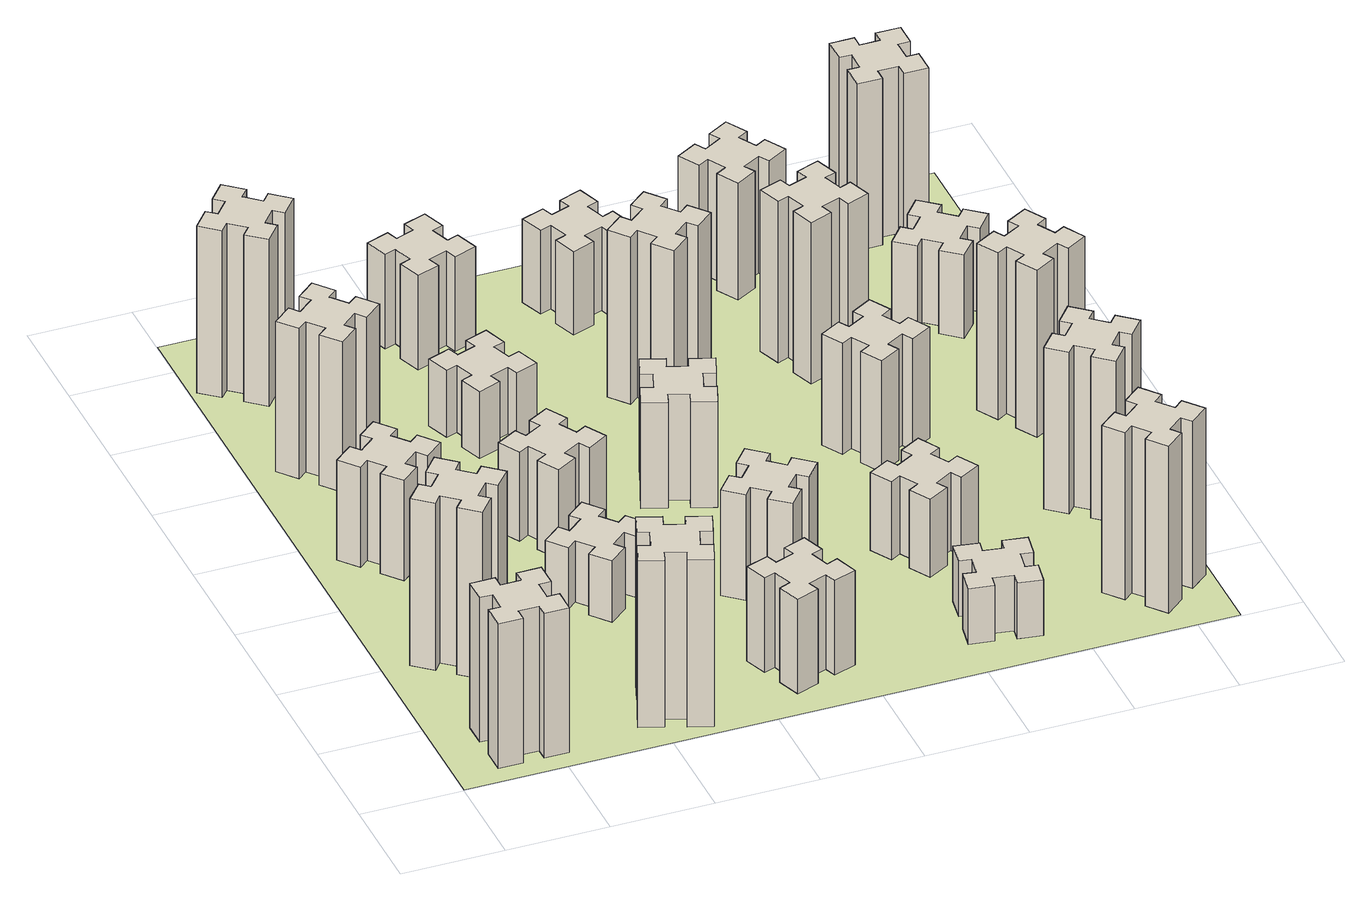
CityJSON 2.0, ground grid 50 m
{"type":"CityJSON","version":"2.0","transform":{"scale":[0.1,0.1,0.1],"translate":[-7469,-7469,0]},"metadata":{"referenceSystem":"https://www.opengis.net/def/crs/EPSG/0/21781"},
"CityObjects":{
"building1":{"type":"Building","attributes":{"class":"1000","function":"1000","usage":"1000","yearOfConstruction":2016,"roofType":"1000","measuredHeight":78,"storeysAboveGround":30,"storeysBelowGround":0},"geometry":[{"type":"Solid","lod":"1","boundaries":[[[[0,1,2,3,4,5,6,7,8,9,10,11,12,13,14,15,16,17,18,19]],[[17,16,20,21]],[[16,15,22,20]],[[15,14,23,22]],[[14,13,24,23]],[[13,12,25,24]],[[12,11,26,25]],[[11,10,27,26]],[[10,9,28,27]],[[9,8,29,28]],[[8,7,30,29]],[[7,6,31,30]],[[6,5,32,31]],[[5,4,33,32]],[[4,3,34,33]],[[3,2,35,34]],[[2,1,36,35]],[[1,0,37,36]],[[0,19,38,37]],[[19,18,39,38]],[[18,17,21,39]],[[24,25,26,27,28,29,30,31,32,33,34,35,36,37,38,39,21,20,22,23]]]]}]},
"building2":{"type":"Building","attributes":{"class":"1000","function":"1000","usage":"1000","yearOfConstruction":2016,"roofType":"1000","measuredHeight":90,"storeysAboveGround":30,"storeysBelowGround":0},"geometry":[{"type":"Solid","lod":"1","boundaries":[[[[40,41,42,43,44,45,46,47,48,49,50,51,52,53,54,55,56,57,58,59]],[[57,56,60,61]],[[56,55,62,60]],[[55,54,63,62]],[[54,53,64,63]],[[53,52,65,64]],[[52,51,66,65]],[[51,50,67,66]],[[50,49,68,67]],[[49,48,69,68]],[[48,47,70,69]],[[47,46,71,70]],[[46,45,72,71]],[[45,44,73,72]],[[44,43,74,73]],[[43,42,75,74]],[[42,41,76,75]],[[41,40,77,76]],[[40,59,78,77]],[[59,58,79,78]],[[58,57,61,79]],[[64,65,66,67,68,69,70,71,72,73,74,75,76,77,78,79,61,60,62,63]]]]}]},
"building3":{"type":"Building","attributes":{"class":"1000","function":"1000","usage":"1000","yearOfConstruction":2016,"roofType":"1000","measuredHeight":54,"storeysAboveGround":30,"storeysBelowGround":0},"geometry":[{"type":"Solid","lod":"1","boundaries":[[[[80,81,82,83,84,85,86,87,88,89,90,91,92,93,94,95,96,97,98,99]],[[97,96,100,101]],[[96,95,102,100]],[[95,94,103,102]],[[94,93,104,103]],[[93,92,105,104]],[[92,91,106,105]],[[91,90,107,106]],[[90,89,108,107]],[[89,88,109,108]],[[88,87,110,109]],[[87,86,111,110]],[[86,85,112,111]],[[85,84,113,112]],[[84,83,114,113]],[[83,82,115,114]],[[82,81,116,115]],[[81,80,117,116]],[[80,99,118,117]],[[99,98,119,118]],[[98,97,101,119]],[[104,105,106,107,108,109,110,111,112,113,114,115,116,117,118,119,101,100,102,103]]]]}]},
"building4":{"type":"Building","attributes":{"class":"1000","function":"1000","usage":"1000","yearOfConstruction":2016,"roofType":"1000","measuredHeight":81,"storeysAboveGround":30,"storeysBelowGround":0},"geometry":[{"type":"Solid","lod":"1","boundaries":[[[[120,121,122,123,124,125,126,127,128,129,130,131,132,133,134,135,136,137,138,139]],[[137,136,140,141]],[[136,135,142,140]],[[135,134,143,142]],[[134,133,144,143]],[[133,132,145,144]],[[132,131,146,145]],[[131,130,147,146]],[[130,129,148,147]],[[129,128,149,148]],[[128,127,150,149]],[[127,126,151,150]],[[126,125,152,151]],[[125,124,153,152]],[[124,123,154,153]],[[123,122,155,154]],[[122,121,156,155]],[[121,120,157,156]],[[120,139,158,157]],[[139,138,159,158]],[[138,137,141,159]],[[144,145,146,147,148,149,150,151,152,153,154,155,156,157,158,159,141,140,142,143]]]]}]},
"building5":{"type":"Building","attributes":{"class":"1000","function":"1000","usage":"1000","yearOfConstruction":2016,"roofType":"1000","measuredHeight":90,"storeysAboveGround":30,"storeysBelowGround":0},"geometry":[{"type":"Solid","lod":"1","boundaries":[[[[160,161,162,163,164,165,166,167,168,169,170,171,172,173,174,175,176,177,178,179]],[[177,176,180,181]],[[176,175,182,180]],[[175,174,183,182]],[[174,173,184,183]],[[173,172,185,184]],[[172,171,186,185]],[[171,170,187,186]],[[170,169,188,187]],[[169,168,189,188]],[[168,167,190,189]],[[167,166,191,190]],[[166,165,192,191]],[[165,164,193,192]],[[164,163,194,193]],[[163,162,195,194]],[[162,161,196,195]],[[161,160,197,196]],[[160,179,198,197]],[[179,178,199,198]],[[178,177,181,199]],[[184,185,186,187,188,189,190,191,192,193,194,195,196,197,198,199,181,180,182,183]]]]}]},
"building6":{"type":"Building","attributes":{"class":"1000","function":"1000","usage":"1000","yearOfConstruction":2016,"roofType":"1000","measuredHeight":90,"storeysAboveGround":30,"storeysBelowGround":0},"geometry":[{"type":"Solid","lod":"1","boundaries":[[[[200,201,202,203,204,205,206,207,208,209,210,211,212,213,214,215,216,217,218,219]],[[217,216,220,221]],[[216,215,222,220]],[[215,214,223,222]],[[214,213,224,223]],[[213,212,225,224]],[[212,211,226,225]],[[211,210,227,226]],[[210,209,228,227]],[[209,208,229,228]],[[208,207,230,229]],[[207,206,231,230]],[[206,205,232,231]],[[205,204,233,232]],[[204,203,234,233]],[[203,202,235,234]],[[202,201,236,235]],[[201,200,237,236]],[[200,219,238,237]],[[219,218,239,238]],[[218,217,221,239]],[[224,225,226,227,228,229,230,231,232,233,234,235,236,237,238,239,221,220,222,223]]]]}]},
"building7":{"type":"Building","attributes":{"class":"1000","function":"1000","usage":"1000","yearOfConstruction":2016,"roofType":"1000","measuredHeight":33,"storeysAboveGround":30,"storeysBelowGround":0},"geometry":[{"type":"Solid","lod":"1","boundaries":[[[[240,241,242,243,244,245,246,247,248,249,250,251,252,253,254,255,256,257,258,259]],[[257,256,260,261]],[[256,255,262,260]],[[255,254,263,262]],[[254,253,264,263]],[[253,252,265,264]],[[252,251,266,265]],[[251,250,267,266]],[[250,249,268,267]],[[249,248,269,268]],[[248,247,270,269]],[[247,246,271,270]],[[246,245,272,271]],[[245,244,273,272]],[[244,243,274,273]],[[243,242,275,274]],[[242,241,276,275]],[[241,240,277,276]],[[240,259,278,277]],[[259,258,279,278]],[[258,257,261,279]],[[264,265,266,267,268,269,270,271,272,273,274,275,276,277,278,279,261,260,262,263]]]]}]},
"building8":{"type":"Building","attributes":{"class":"1000","function":"1000","usage":"1000","yearOfConstruction":2016,"roofType":"1000","measuredHeight":48,"storeysAboveGround":30,"storeysBelowGround":0},"geometry":[{"type":"Solid","lod":"1","boundaries":[[[[280,281,282,283,284,285,286,287,288,289,290,291,292,293,294,295,296,297,298,299]],[[297,296,300,301]],[[296,295,302,300]],[[295,294,303,302]],[[294,293,304,303]],[[293,292,305,304]],[[292,291,306,305]],[[291,290,307,306]],[[290,289,308,307]],[[289,288,309,308]],[[288,287,310,309]],[[287,286,311,310]],[[286,285,312,311]],[[285,284,313,312]],[[284,283,314,313]],[[283,282,315,314]],[[282,281,316,315]],[[281,280,317,316]],[[280,299,318,317]],[[299,298,319,318]],[[298,297,301,319]],[[304,305,306,307,308,309,310,311,312,313,314,315,316,317,318,319,301,300,302,303]]]]}]},
"building9":{"type":"Building","attributes":{"class":"1000","function":"1000","usage":"1000","yearOfConstruction":2016,"roofType":"1000","measuredHeight":51,"storeysAboveGround":30,"storeysBelowGround":0},"geometry":[{"type":"Solid","lod":"1","boundaries":[[[[320,321,322,323,324,325,326,327,328,329,330,331,332,333,334,335,336,337,338,339]],[[337,336,340,341]],[[336,335,342,340]],[[335,334,343,342]],[[334,333,344,343]],[[333,332,345,344]],[[332,331,346,345]],[[331,330,347,346]],[[330,329,348,347]],[[329,328,349,348]],[[328,327,350,349]],[[327,326,351,350]],[[326,325,352,351]],[[325,324,353,352]],[[324,323,354,353]],[[323,322,355,354]],[[322,321,356,355]],[[321,320,357,356]],[[320,339,358,357]],[[339,338,359,358]],[[338,337,341,359]],[[344,345,346,347,348,349,350,351,352,353,354,355,356,357,358,359,341,340,342,343]]]]}]},
"building10":{"type":"Building","attributes":{"class":"1000","function":"1000","usage":"1000","yearOfConstruction":2016,"roofType":"1000","measuredHeight":36,"storeysAboveGround":30,"storeysBelowGround":0},"geometry":[{"type":"Solid","lod":"1","boundaries":[[[[360,361,362,363,364,365,366,367,368,369,370,371,372,373,374,375,376,377,378,379]],[[377,376,380,381]],[[376,375,382,380]],[[375,374,383,382]],[[374,373,384,383]],[[373,372,385,384]],[[372,371,386,385]],[[371,370,387,386]],[[370,369,388,387]],[[369,368,389,388]],[[368,367,390,389]],[[367,366,391,390]],[[366,365,392,391]],[[365,364,393,392]],[[364,363,394,393]],[[363,362,395,394]],[[362,361,396,395]],[[361,360,397,396]],[[360,379,398,397]],[[379,378,399,398]],[[378,377,381,399]],[[384,385,386,387,388,389,390,391,392,393,394,395,396,397,398,399,381,380,382,383]]]]}]},
"building11":{"type":"Building","attributes":{"class":"1000","function":"1000","usage":"1000","yearOfConstruction":2016,"roofType":"1000","measuredHeight":51,"storeysAboveGround":30,"storeysBelowGround":0},"geometry":[{"type":"Solid","lod":"1","boundaries":[[[[400,401,402,403,404,405,406,407,408,409,410,411,412,413,414,415,416,417,418,419]],[[417,416,420,421]],[[416,415,422,420]],[[415,414,423,422]],[[414,413,424,423]],[[413,412,425,424]],[[412,411,426,425]],[[411,410,427,426]],[[410,409,428,427]],[[409,408,429,428]],[[408,407,430,429]],[[407,406,431,430]],[[406,405,432,431]],[[405,404,433,432]],[[404,403,434,433]],[[403,402,435,434]],[[402,401,436,435]],[[401,400,437,436]],[[400,419,438,437]],[[419,418,439,438]],[[418,417,421,439]],[[424,425,426,427,428,429,430,431,432,433,434,435,436,437,438,439,421,420,422,423]]]]}]},
"building12":{"type":"Building","attributes":{"class":"1000","function":"1000","usage":"1000","yearOfConstruction":2016,"roofType":"1000","measuredHeight":57,"storeysAboveGround":30,"storeysBelowGround":0},"geometry":[{"type":"Solid","lod":"1","boundaries":[[[[440,441,442,443,444,445,446,447,448,449,450,451,452,453,454,455,456,457,458,459]],[[457,456,460,461]],[[456,455,462,460]],[[455,454,463,462]],[[454,453,464,463]],[[453,452,465,464]],[[452,451,466,465]],[[451,450,467,466]],[[450,449,468,467]],[[449,448,469,468]],[[448,447,470,469]],[[447,446,471,470]],[[446,445,472,471]],[[445,444,473,472]],[[444,443,474,473]],[[443,442,475,474]],[[442,441,476,475]],[[441,440,477,476]],[[440,459,478,477]],[[459,458,479,478]],[[458,457,461,479]],[[464,465,466,467,468,469,470,471,472,473,474,475,476,477,478,479,461,460,462,463]]]]}]},
"building13":{"type":"Building","attributes":{"class":"1000","function":"1000","usage":"1000","yearOfConstruction":2016,"roofType":"1000","measuredHeight":57,"storeysAboveGround":30,"storeysBelowGround":0},"geometry":[{"type":"Solid","lod":"1","boundaries":[[[[480,481,482,483,484,485,486,487,488,489,490,491,492,493,494,495,496,497,498,499]],[[497,496,500,501]],[[496,495,502,500]],[[495,494,503,502]],[[494,493,504,503]],[[493,492,505,504]],[[492,491,506,505]],[[491,490,507,506]],[[490,489,508,507]],[[489,488,509,508]],[[488,487,510,509]],[[487,486,511,510]],[[486,485,512,511]],[[485,484,513,512]],[[484,483,514,513]],[[483,482,515,514]],[[482,481,516,515]],[[481,480,517,516]],[[480,499,518,517]],[[499,498,519,518]],[[498,497,501,519]],[[504,505,506,507,508,509,510,511,512,513,514,515,516,517,518,519,501,500,502,503]]]]}]},
"building14":{"type":"Building","attributes":{"class":"1000","function":"1000","usage":"1000","yearOfConstruction":2016,"roofType":"1000","measuredHeight":90,"storeysAboveGround":30,"storeysBelowGround":0},"geometry":[{"type":"Solid","lod":"1","boundaries":[[[[520,521,522,523,524,525,526,527,528,529,530,531,532,533,534,535,536,537,538,539]],[[537,536,540,541]],[[536,535,542,540]],[[535,534,543,542]],[[534,533,544,543]],[[533,532,545,544]],[[532,531,546,545]],[[531,530,547,546]],[[530,529,548,547]],[[529,528,549,548]],[[528,527,550,549]],[[527,526,551,550]],[[526,525,552,551]],[[525,524,553,552]],[[524,523,554,553]],[[523,522,555,554]],[[522,521,556,555]],[[521,520,557,556]],[[520,539,558,557]],[[539,538,559,558]],[[538,537,541,559]],[[544,545,546,547,548,549,550,551,552,553,554,555,556,557,558,559,541,540,542,543]]]]}]},
"building15":{"type":"Building","attributes":{"class":"1000","function":"1000","usage":"1000","yearOfConstruction":2016,"roofType":"1000","measuredHeight":30,"storeysAboveGround":30,"storeysBelowGround":0},"geometry":[{"type":"Solid","lod":"1","boundaries":[[[[560,561,562,563,564,565,566,567,568,569,570,571,572,573,574,575,576,577,578,579]],[[577,576,580,581]],[[576,575,582,580]],[[575,574,583,582]],[[574,573,584,583]],[[573,572,585,584]],[[572,571,586,585]],[[571,570,587,586]],[[570,569,588,587]],[[569,568,589,588]],[[568,567,590,589]],[[567,566,591,590]],[[566,565,592,591]],[[565,564,593,592]],[[564,563,594,593]],[[563,562,595,594]],[[562,561,596,595]],[[561,560,597,596]],[[560,579,598,597]],[[579,578,599,598]],[[578,577,581,599]],[[584,585,586,587,588,589,590,591,592,593,594,595,596,597,598,599,581,580,582,583]]]]}]},
"building16":{"type":"Building","attributes":{"class":"1000","function":"1000","usage":"1000","yearOfConstruction":2016,"roofType":"1000","measuredHeight":45,"storeysAboveGround":30,"storeysBelowGround":0},"geometry":[{"type":"Solid","lod":"1","boundaries":[[[[600,601,602,603,604,605,606,607,608,609,610,611,612,613,614,615,616,617,618,619]],[[617,616,620,621]],[[616,615,622,620]],[[615,614,623,622]],[[614,613,624,623]],[[613,612,625,624]],[[612,611,626,625]],[[611,610,627,626]],[[610,609,628,627]],[[609,608,629,628]],[[608,607,630,629]],[[607,606,631,630]],[[606,605,632,631]],[[605,604,633,632]],[[604,603,634,633]],[[603,602,635,634]],[[602,601,636,635]],[[601,600,637,636]],[[600,619,638,637]],[[619,618,639,638]],[[618,617,621,639]],[[624,625,626,627,628,629,630,631,632,633,634,635,636,637,638,639,621,620,622,623]]]]}]},
"building17":{"type":"Building","attributes":{"class":"1000","function":"1000","usage":"1000","yearOfConstruction":2016,"roofType":"1000","measuredHeight":42,"storeysAboveGround":30,"storeysBelowGround":0},"geometry":[{"type":"Solid","lod":"1","boundaries":[[[[640,641,642,643,644,645,646,647,648,649,650,651,652,653,654,655,656,657,658,659]],[[657,656,660,661]],[[656,655,662,660]],[[655,654,663,662]],[[654,653,664,663]],[[653,652,665,664]],[[652,651,666,665]],[[651,650,667,666]],[[650,649,668,667]],[[649,648,669,668]],[[648,647,670,669]],[[647,646,671,670]],[[646,645,672,671]],[[645,644,673,672]],[[644,643,674,673]],[[643,642,675,674]],[[642,641,676,675]],[[641,640,677,676]],[[640,659,678,677]],[[659,658,679,678]],[[658,657,661,679]],[[664,665,666,667,668,669,670,671,672,673,674,675,676,677,678,679,661,660,662,663]]]]}]},
"building18":{"type":"Building","attributes":{"class":"1000","function":"1000","usage":"1000","yearOfConstruction":2016,"roofType":"1000","measuredHeight":60,"storeysAboveGround":30,"storeysBelowGround":0},"geometry":[{"type":"Solid","lod":"1","boundaries":[[[[680,681,682,683,684,685,686,687,688,689,690,691,692,693,694,695,696,697,698,699]],[[697,696,700,701]],[[696,695,702,700]],[[695,694,703,702]],[[694,693,704,703]],[[693,692,705,704]],[[692,691,706,705]],[[691,690,707,706]],[[690,689,708,707]],[[689,688,709,708]],[[688,687,710,709]],[[687,686,711,710]],[[686,685,712,711]],[[685,684,713,712]],[[684,683,714,713]],[[683,682,715,714]],[[682,681,716,715]],[[681,680,717,716]],[[680,699,718,717]],[[699,698,719,718]],[[698,697,701,719]],[[704,705,706,707,708,709,710,711,712,713,714,715,716,717,718,719,701,700,702,703]]]]}]},
"building19":{"type":"Building","attributes":{"class":"1000","function":"1000","usage":"1000","yearOfConstruction":2016,"roofType":"1000","measuredHeight":87,"storeysAboveGround":30,"storeysBelowGround":0},"geometry":[{"type":"Solid","lod":"1","boundaries":[[[[720,721,722,723,724,725,726,727,728,729,730,731,732,733,734,735,736,737,738,739]],[[737,736,740,741]],[[736,735,742,740]],[[735,734,743,742]],[[734,733,744,743]],[[733,732,745,744]],[[732,731,746,745]],[[731,730,747,746]],[[730,729,748,747]],[[729,728,749,748]],[[728,727,750,749]],[[727,726,751,750]],[[726,725,752,751]],[[725,724,753,752]],[[724,723,754,753]],[[723,722,755,754]],[[722,721,756,755]],[[721,720,757,756]],[[720,739,758,757]],[[739,738,759,758]],[[738,737,741,759]],[[744,745,746,747,748,749,750,751,752,753,754,755,756,757,758,759,741,740,742,743]]]]}]},
"building20":{"type":"Building","attributes":{"class":"1000","function":"1000","usage":"1000","yearOfConstruction":2016,"roofType":"1000","measuredHeight":90,"storeysAboveGround":30,"storeysBelowGround":0},"geometry":[{"type":"Solid","lod":"1","boundaries":[[[[760,761,762,763,764,765,766,767,768,769,770,771,772,773,774,775,776,777,778,779]],[[777,776,780,781]],[[776,775,782,780]],[[775,774,783,782]],[[774,773,784,783]],[[773,772,785,784]],[[772,771,786,785]],[[771,770,787,786]],[[770,769,788,787]],[[769,768,789,788]],[[768,767,790,789]],[[767,766,791,790]],[[766,765,792,791]],[[765,764,793,792]],[[764,763,794,793]],[[763,762,795,794]],[[762,761,796,795]],[[761,760,797,796]],[[760,779,798,797]],[[779,778,799,798]],[[778,777,781,799]],[[784,785,786,787,788,789,790,791,792,793,794,795,796,797,798,799,781,780,782,783]]]]}]},
"building21":{"type":"Building","attributes":{"class":"1000","function":"1000","usage":"1000","yearOfConstruction":2016,"roofType":"1000","measuredHeight":63,"storeysAboveGround":30,"storeysBelowGround":0},"geometry":[{"type":"Solid","lod":"1","boundaries":[[[[800,801,802,803,804,805,806,807,808,809,810,811,812,813,814,815,816,817,818,819]],[[817,816,820,821]],[[816,815,822,820]],[[815,814,823,822]],[[814,813,824,823]],[[813,812,825,824]],[[812,811,826,825]],[[811,810,827,826]],[[810,809,828,827]],[[809,808,829,828]],[[808,807,830,829]],[[807,806,831,830]],[[806,805,832,831]],[[805,804,833,832]],[[804,803,834,833]],[[803,802,835,834]],[[802,801,836,835]],[[801,800,837,836]],[[800,819,838,837]],[[819,818,839,838]],[[818,817,821,839]],[[824,825,826,827,828,829,830,831,832,833,834,835,836,837,838,839,821,820,822,823]]]]}]},
"building22":{"type":"Building","attributes":{"class":"1000","function":"1000","usage":"1000","yearOfConstruction":2016,"roofType":"1000","measuredHeight":87,"storeysAboveGround":30,"storeysBelowGround":0},"geometry":[{"type":"Solid","lod":"1","boundaries":[[[[840,841,842,843,844,845,846,847,848,849,850,851,852,853,854,855,856,857,858,859]],[[857,856,860,861]],[[856,855,862,860]],[[855,854,863,862]],[[854,853,864,863]],[[853,852,865,864]],[[852,851,866,865]],[[851,850,867,866]],[[850,849,868,867]],[[849,848,869,868]],[[848,847,870,869]],[[847,846,871,870]],[[846,845,872,871]],[[845,844,873,872]],[[844,843,874,873]],[[843,842,875,874]],[[842,841,876,875]],[[841,840,877,876]],[[840,859,878,877]],[[859,858,879,878]],[[858,857,861,879]],[[864,865,866,867,868,869,870,871,872,873,874,875,876,877,878,879,861,860,862,863]]]]}]},
"building23":{"type":"Building","attributes":{"class":"1000","function":"1000","usage":"1000","yearOfConstruction":2016,"roofType":"1000","measuredHeight":90,"storeysAboveGround":30,"storeysBelowGround":0},"geometry":[{"type":"Solid","lod":"1","boundaries":[[[[880,881,882,883,884,885,886,887,888,889,890,891,892,893,894,895,896,897,898,899]],[[897,896,900,901]],[[896,895,902,900]],[[895,894,903,902]],[[894,893,904,903]],[[893,892,905,904]],[[892,891,906,905]],[[891,890,907,906]],[[890,889,908,907]],[[889,888,909,908]],[[888,887,910,909]],[[887,886,911,910]],[[886,885,912,911]],[[885,884,913,912]],[[884,883,914,913]],[[883,882,915,914]],[[882,881,916,915]],[[881,880,917,916]],[[880,899,918,917]],[[899,898,919,918]],[[898,897,901,919]],[[904,905,906,907,908,909,910,911,912,913,914,915,916,917,918,919,901,900,902,903]]]]}]},
"building24":{"type":"Building","attributes":{"class":"1000","function":"1000","usage":"1000","yearOfConstruction":2016,"roofType":"1000","measuredHeight":45,"storeysAboveGround":30,"storeysBelowGround":0},"geometry":[{"type":"Solid","lod":"1","boundaries":[[[[920,921,922,923,924,925,926,927,928,929,930,931,932,933,934,935,936,937,938,939]],[[937,936,940,941]],[[936,935,942,940]],[[935,934,943,942]],[[934,933,944,943]],[[933,932,945,944]],[[932,931,946,945]],[[931,930,947,946]],[[930,929,948,947]],[[929,928,949,948]],[[928,927,950,949]],[[927,926,951,950]],[[926,925,952,951]],[[925,924,953,952]],[[924,923,954,953]],[[923,922,955,954]],[[922,921,956,955]],[[921,920,957,956]],[[920,939,958,957]],[[939,938,959,958]],[[938,937,941,959]],[[944,945,946,947,948,949,950,951,952,953,954,955,956,957,958,959,941,940,942,943]]]]}]},
"building25":{"type":"Building","attributes":{"class":"1000","function":"1000","usage":"1000","yearOfConstruction":2016,"roofType":"1000","measuredHeight":90,"storeysAboveGround":30,"storeysBelowGround":0},"geometry":[{"type":"Solid","lod":"1","boundaries":[[[[960,961,962,963,964,965,966,967,968,969,970,971,972,973,974,975,976,977,978,979]],[[977,976,980,981]],[[976,975,982,980]],[[975,974,983,982]],[[974,973,984,983]],[[973,972,985,984]],[[972,971,986,985]],[[971,970,987,986]],[[970,969,988,987]],[[969,968,989,988]],[[968,967,990,989]],[[967,966,991,990]],[[966,965,992,991]],[[965,964,993,992]],[[964,963,994,993]],[[963,962,995,994]],[[962,961,996,995]],[[961,960,997,996]],[[960,979,998,997]],[[979,978,999,998]],[[978,977,981,999]],[[984,985,986,987,988,989,990,991,992,993,994,995,996,997,998,999,981,980,982,983]]]]}]},
"landuse1":{"type":"LandUse","attributes":{"name":"plot1","function":"1010"},"geometry":[{"type":"MultiSurface","lod":"1","boundaries":[[[1000,1001,1002,1003]]]}]}
},
"vertices":[
[265,325,0],[265,225,0],[205,225,0],[205,105,0],[325,105,0],[325,165,0],[425,165,0],[425,105,0],[545,105,0],[545,225,0],[485,225,0],[485,325,0],[545,325,0],[545,445,0],[425,445,0],[425,385,0],[325,385,0],[325,445,0],[205,445,0],[205,325,0],[325,385,780],[325,445,780],[425,385,780],[425,445,780],[545,445,780],[545,325,780],[485,325,780],[485,225,780],[545,225,780],[545,105,780],[425,105,780],[425,165,780],[325,165,780],[325,105,780],[205,105,780],[205,225,780],[265,225,780],[265,325,780],[205,325,780],[205,445,780],
[484,1067,0],[408,1132,0],[446,1178,0],[354,1255,0],[277,1163,0],[323,1124,0],[259,1048,0],[213,1086,0],[136,994,0],[228,917,0],[266,963,0],[343,899,0],[304,853,0],[396,776,0],[473,868,0],[427,906,0],[492,983,0],[538,944,0],[615,1036,0],[523,1113,0],[492,983,900],[538,944,900],[427,906,900],[473,868,900],[396,776,900],[304,853,900],[343,899,900],[266,963,900],[228,917,900],[136,994,900],[213,1086,900],[259,1048,900],[323,1124,900],[277,1163,900],[354,1255,900],[446,1178,900],[408,1132,900],[484,1067,900],[523,1113,900],[615,1036,900],
[492,1888,0],[427,1964,0],[473,2003,0],[396,2095,0],[304,2018,0],[343,1972,0],[266,1907,0],[228,1953,0],[136,1876,0],[213,1784,0],[259,1823,0],[323,1746,0],[277,1708,0],[354,1616,0],[446,1693,0],[408,1739,0],[484,1803,0],[523,1757,0],[615,1834,0],[538,1926,0],[484,1803,540],[523,1757,540],[408,1739,540],[446,1693,540],[354,1616,540],[277,1708,540],[323,1746,540],[259,1823,540],[213,1784,540],[136,1876,540],[228,1953,540],[266,1907,540],[343,1972,540],[304,2018,540],[396,2095,540],[473,2003,540],[427,1964,540],[492,1888,540],[538,1926,540],[615,1834,540],
[343,2712,0],[266,2647,0],[228,2693,0],[136,2616,0],[213,2524,0],[259,2563,0],[323,2486,0],[277,2448,0],[354,2356,0],[446,2433,0],[408,2479,0],[484,2543,0],[523,2497,0],[615,2574,0],[538,2666,0],[492,2628,0],[427,2704,0],[473,2743,0],[396,2835,0],[304,2758,0],[427,2704,810],[473,2743,810],[492,2628,810],[538,2666,810],[615,2574,810],[523,2497,810],[484,2543,810],[408,2479,810],[446,2433,810],[354,2356,810],[277,2448,810],[323,2486,810],[259,2563,810],[213,2524,810],[136,2616,810],[228,2693,810],[266,2647,810],[343,2712,810],[304,2758,810],[396,2835,810],
[1029,360,0],[995,266,0],[939,287,0],[897,174,0],[1010,133,0],[1031,189,0],[1125,155,0],[1104,99,0],[1217,57,0],[1258,170,0],[1202,191,0],[1236,285,0],[1292,264,0],[1333,377,0],[1220,418,0],[1200,362,0],[1106,396,0],[1127,452,0],[1014,493,0],[973,380,0],[1106,396,900],[1127,452,900],[1200,362,900],[1220,418,900],[1333,377,900],[1292,264,900],[1236,285,900],[1202,191,900],[1258,170,900],[1217,57,900],[1104,99,900],[1125,155,900],[1031,189,900],[1010,133,900],[897,174,900],[939,287,900],[995,266,900],[1029,360,900],[973,380,900],[1014,493,900],
[384,3387,0],[308,3452,0],[346,3498,0],[254,3575,0],[177,3483,0],[223,3444,0],[159,3368,0],[113,3406,0],[36,3314,0],[128,3237,0],[166,3283,0],[243,3219,0],[204,3173,0],[296,3096,0],[373,3188,0],[327,3226,0],[392,3303,0],[438,3264,0],[515,3356,0],[423,3433,0],[392,3303,900],[438,3264,900],[327,3226,900],[373,3188,900],[296,3096,900],[204,3173,900],[243,3219,900],[166,3283,900],[128,3237,900],[36,3314,900],[113,3406,900],[159,3368,900],[223,3444,900],[177,3483,900],[254,3575,900],[346,3498,900],[308,3452,900],[384,3387,900],[423,3433,900],[515,3356,900],
[1083,1332,0],[1006,1267,0],[968,1313,0],[876,1236,0],[953,1144,0],[999,1183,0],[1063,1106,0],[1017,1068,0],[1094,976,0],[1186,1053,0],[1148,1099,0],[1224,1163,0],[1263,1117,0],[1355,1194,0],[1278,1286,0],[1232,1248,0],[1167,1324,0],[1213,1363,0],[1136,1455,0],[1044,1378,0],[1167,1324,330],[1213,1363,330],[1232,1248,330],[1278,1286,330],[1355,1194,330],[1263,1117,330],[1224,1163,330],[1148,1099,330],[1186,1053,330],[1094,976,330],[1017,1068,330],[1063,1106,330],[999,1183,330],[953,1144,330],[876,1236,330],[968,1313,330],[1006,1267,330],[1083,1332,330],[1044,1378,330],[1136,1455,330],
[995,1744,0],[1045,1657,0],[993,1627,0],[1053,1523,0],[1157,1583,0],[1127,1635,0],[1214,1685,0],[1244,1633,0],[1348,1693,0],[1288,1797,0],[1236,1767,0],[1186,1854,0],[1238,1884,0],[1178,1988,0],[1074,1928,0],[1104,1876,0],[1017,1826,0],[987,1878,0],[883,1818,0],[943,1714,0],[1017,1826,480],[987,1878,480],[1104,1876,480],[1074,1928,480],[1178,1988,480],[1238,1884,480],[1186,1854,480],[1236,1767,480],[1288,1797,480],[1348,1693,480],[1244,1633,480],[1214,1685,480],[1127,1635,480],[1157,1583,480],[1053,1523,480],[993,1627,480],[1045,1657,480],[995,1744,480],[943,1714,480],[883,1818,480],
[1765,496,0],[1671,462,0],[1650,518,0],[1537,477,0],[1579,364,0],[1635,385,0],[1669,291,0],[1613,270,0],[1654,157,0],[1767,199,0],[1746,255,0],[1840,289,0],[1860,233,0],[1973,274,0],[1932,387,0],[1876,366,0],[1842,460,0],[1898,480,0],[1857,593,0],[1744,552,0],[1842,460,510],[1898,480,510],[1876,366,510],[1932,387,510],[1973,274,510],[1860,233,510],[1840,289,510],[1746,255,510],[1767,199,510],[1654,157,510],[1613,270,510],[1669,291,510],[1635,385,510],[1579,364,510],[1537,477,510],[1650,518,510],[1671,462,510],[1765,496,510],[1744,552,510],[1857,593,510],
[1125,2716,0],[1031,2682,0],[1010,2738,0],[897,2697,0],[939,2584,0],[995,2605,0],[1029,2511,0],[973,2490,0],[1014,2377,0],[1127,2419,0],[1106,2475,0],[1200,2509,0],[1220,2453,0],[1333,2494,0],[1292,2607,0],[1236,2586,0],[1202,2680,0],[1258,2700,0],[1217,2813,0],[1104,2772,0],[1202,2680,360],[1258,2700,360],[1236,2586,360],[1292,2607,360],[1333,2494,360],[1220,2453,360],[1200,2509,360],[1106,2475,360],[1127,2419,360],[1014,2377,360],[973,2490,360],[1029,2511,360],[995,2605,360],[939,2584,360],[897,2697,360],[1010,2738,360],[1031,2682,360],[1125,2716,360],[1104,2772,360],[1217,2813,360],
[1125,3456,0],[1031,3422,0],[1010,3478,0],[897,3437,0],[939,3324,0],[995,3345,0],[1029,3251,0],[973,3230,0],[1014,3117,0],[1127,3159,0],[1106,3215,0],[1200,3249,0],[1220,3193,0],[1333,3234,0],[1292,3347,0],[1236,3326,0],[1202,3420,0],[1258,3440,0],[1217,3553,0],[1104,3512,0],[1202,3420,510],[1258,3440,510],[1236,3326,510],[1292,3347,510],[1333,3234,510],[1220,3193,510],[1200,3249,510],[1106,3215,510],[1127,3159,510],[1014,3117,510],[973,3230,510],[1029,3251,510],[995,3345,510],[939,3324,510],[897,3437,510],[1010,3478,510],[1031,3422,510],[1125,3456,510],[1104,3512,510],[1217,3553,510],
[1803,1124,0],[1739,1048,0],[1693,1086,0],[1616,994,0],[1708,917,0],[1746,963,0],[1823,899,0],[1784,853,0],[1876,776,0],[1953,868,0],[1907,906,0],[1972,983,0],[2018,944,0],[2095,1036,0],[2003,1113,0],[1964,1067,0],[1888,1132,0],[1926,1178,0],[1834,1255,0],[1757,1163,0],[1888,1132,570],[1926,1178,570],[1964,1067,570],[2003,1113,570],[2095,1036,570],[2018,944,570],[1972,983,570],[1907,906,570],[1953,868,570],[1876,776,570],[1784,853,570],[1823,899,570],[1746,963,570],[1708,917,570],[1616,994,570],[1693,1086,570],[1739,1048,570],[1803,1124,570],[1757,1163,570],[1834,1255,570],
[1842,1771,0],[1876,1865,0],[1932,1844,0],[1973,1957,0],[1860,1998,0],[1840,1942,0],[1746,1976,0],[1767,2032,0],[1654,2073,0],[1613,1960,0],[1669,1940,0],[1635,1846,0],[1579,1867,0],[1537,1754,0],[1650,1713,0],[1671,1769,0],[1765,1735,0],[1744,1679,0],[1857,1637,0],[1898,1750,0],[1765,1735,570],[1744,1679,570],[1671,1769,570],[1650,1713,570],[1537,1754,570],[1579,1867,570],[1635,1846,570],[1669,1940,570],[1613,1960,570],[1654,2073,570],[1767,2032,570],[1746,1976,570],[1840,1942,570],[1860,1998,570],[1973,1957,570],[1932,1844,570],[1876,1865,570],[1842,1771,570],[1898,1750,570],[1857,1637,570],
[1988,2479,0],[2064,2543,0],[2103,2497,0],[2195,2574,0],[2118,2666,0],[2072,2628,0],[2007,2704,0],[2053,2743,0],[1976,2835,0],[1884,2758,0],[1923,2712,0],[1846,2647,0],[1808,2693,0],[1716,2616,0],[1793,2524,0],[1839,2563,0],[1903,2486,0],[1857,2448,0],[1934,2356,0],[2026,2433,0],[1903,2486,900],[1857,2448,900],[1839,2563,900],[1793,2524,900],[1716,2616,900],[1808,2693,900],[1846,2647,900],[1923,2712,900],[1884,2758,900],[1976,2835,900],[2053,2743,900],[2007,2704,900],[2072,2628,900],[2118,2666,900],[2195,2574,900],[2103,2497,900],[2064,2543,900],[1988,2479,900],[2026,2433,900],[1934,2356,900],
[2596,444,0],[2578,345,0],[2519,356,0],[2498,237,0],[2617,217,0],[2627,276,0],[2725,258,0],[2715,199,0],[2833,178,0],[2854,297,0],[2795,307,0],[2812,405,0],[2871,395,0],[2892,513,0],[2774,534,0],[2764,475,0],[2665,492,0],[2676,551,0],[2557,572,0],[2537,454,0],[2665,492,300],[2676,551,300],[2764,475,300],[2774,534,300],[2892,513,300],[2871,395,300],[2812,405,300],[2795,307,300],[2854,297,300],[2833,178,300],[2715,199,300],[2725,258,300],[2627,276,300],[2617,217,300],[2498,237,300],[2519,356,300],[2578,345,300],[2596,444,300],[2537,454,300],[2557,572,300],
[1865,3456,0],[1771,3422,0],[1750,3478,0],[1637,3437,0],[1679,3324,0],[1735,3345,0],[1769,3251,0],[1713,3230,0],[1754,3117,0],[1867,3159,0],[1846,3215,0],[1940,3249,0],[1960,3193,0],[2073,3234,0],[2032,3347,0],[1976,3326,0],[1942,3420,0],[1998,3440,0],[1957,3553,0],[1844,3512,0],[1942,3420,450],[1998,3440,450],[1976,3326,450],[2032,3347,450],[2073,3234,450],[1960,3193,450],[1940,3249,450],[1846,3215,450],[1867,3159,450],[1754,3117,450],[1713,3230,450],[1769,3251,450],[1735,3345,450],[1679,3324,450],[1637,3437,450],[1750,3478,450],[1771,3422,450],[1865,3456,450],[1844,3512,450],[1957,3553,450],
[2716,1027,0],[2666,1114,0],[2718,1144,0],[2658,1248,0],[2554,1188,0],[2584,1136,0],[2497,1086,0],[2467,1138,0],[2363,1078,0],[2423,974,0],[2475,1004,0],[2525,917,0],[2473,887,0],[2533,783,0],[2637,843,0],[2607,895,0],[2694,945,0],[2724,893,0],[2828,953,0],[2768,1057,0],[2694,945,420],[2724,893,420],[2607,895,420],[2637,843,420],[2533,783,420],[2473,887,420],[2525,917,420],[2475,1004,420],[2423,974,420],[2363,1078,420],[2467,1138,420],[2497,1086,420],[2584,1136,420],[2554,1188,420],[2658,1248,420],[2718,1144,420],[2666,1114,420],[2716,1027,420],[2768,1057,420],[2828,953,420],
[2816,1867,0],[2766,1954,0],[2818,1984,0],[2758,2088,0],[2654,2028,0],[2684,1976,0],[2597,1926,0],[2567,1978,0],[2463,1918,0],[2523,1814,0],[2575,1844,0],[2625,1757,0],[2573,1727,0],[2633,1623,0],[2737,1683,0],[2707,1735,0],[2794,1785,0],[2824,1733,0],[2928,1793,0],[2868,1897,0],[2794,1785,600],[2824,1733,600],[2707,1735,600],[2737,1683,600],[2633,1623,600],[2573,1727,600],[2625,1757,600],[2575,1844,600],[2523,1814,600],[2463,1918,600],[2567,1978,600],[2597,1926,600],[2684,1976,600],[2654,2028,600],[2758,2088,600],[2818,1984,600],[2766,1954,600],[2816,1867,600],[2868,1897,600],[2928,1793,600],
[2686,2475,0],[2780,2509,0],[2800,2453,0],[2913,2494,0],[2872,2607,0],[2816,2586,0],[2782,2680,0],[2838,2700,0],[2797,2813,0],[2684,2772,0],[2705,2716,0],[2611,2682,0],[2590,2738,0],[2477,2697,0],[2519,2584,0],[2575,2605,0],[2609,2511,0],[2553,2490,0],[2594,2377,0],[2707,2419,0],[2609,2511,870],[2553,2490,870],[2575,2605,870],[2519,2584,870],[2477,2697,870],[2590,2738,870],[2611,2682,870],[2705,2716,870],[2684,2772,870],[2797,2813,870],[2838,2700,870],[2782,2680,870],[2816,2586,870],[2872,2607,870],[2913,2494,870],[2800,2453,870],[2780,2509,870],[2686,2475,870],[2707,2419,870],[2594,2377,870],
[3468,259,0],[3544,323,0],[3583,277,0],[3675,354,0],[3598,446,0],[3552,408,0],[3487,484,0],[3533,523,0],[3456,615,0],[3364,538,0],[3403,492,0],[3326,427,0],[3288,473,0],[3196,396,0],[3273,304,0],[3319,343,0],[3383,266,0],[3337,228,0],[3414,136,0],[3506,213,0],[3383,266,900],[3337,228,900],[3319,343,900],[3273,304,900],[3196,396,900],[3288,473,900],[3326,427,900],[3403,492,900],[3364,538,900],[3456,615,900],[3533,523,900],[3487,484,900],[3552,408,900],[3598,446,900],[3675,354,900],[3583,277,900],[3544,323,900],[3468,259,900],[3506,213,900],[3414,136,900],
[2716,3347,0],[2666,3434,0],[2718,3464,0],[2658,3568,0],[2554,3508,0],[2584,3456,0],[2497,3406,0],[2467,3458,0],[2363,3398,0],[2423,3294,0],[2475,3324,0],[2525,3237,0],[2473,3207,0],[2533,3103,0],[2637,3163,0],[2607,3215,0],[2694,3265,0],[2724,3213,0],[2828,3273,0],[2768,3377,0],[2694,3265,630],[2724,3213,630],[2607,3215,630],[2637,3163,630],[2533,3103,630],[2473,3207,630],[2525,3237,630],[2475,3324,630],[2423,3294,630],[2363,3398,630],[2467,3458,630],[2497,3406,630],[2584,3456,630],[2554,3508,630],[2658,3568,630],[2718,3464,630],[2666,3434,630],[2716,3347,630],[2768,3377,630],[2828,3273,630],
[3487,1006,0],[3552,1083,0],[3598,1044,0],[3675,1136,0],[3583,1213,0],[3544,1167,0],[3468,1232,0],[3506,1278,0],[3414,1355,0],[3337,1263,0],[3383,1224,0],[3319,1148,0],[3273,1186,0],[3196,1094,0],[3288,1017,0],[3326,1063,0],[3403,999,0],[3364,953,0],[3456,876,0],[3533,968,0],[3403,999,870],[3364,953,870],[3326,1063,870],[3288,1017,870],[3196,1094,870],[3273,1186,870],[3319,1148,870],[3383,1224,870],[3337,1263,870],[3414,1355,870],[3506,1278,870],[3468,1232,870],[3544,1167,870],[3583,1213,870],[3675,1136,870],[3598,1044,870],[3552,1083,870],[3487,1006,870],[3533,968,870],[3456,876,870],
[3556,1867,0],[3506,1954,0],[3558,1984,0],[3498,2088,0],[3394,2028,0],[3424,1976,0],[3337,1926,0],[3307,1978,0],[3203,1918,0],[3263,1814,0],[3315,1844,0],[3365,1757,0],[3313,1727,0],[3373,1623,0],[3477,1683,0],[3447,1735,0],[3534,1785,0],[3564,1733,0],[3668,1793,0],[3608,1897,0],[3534,1785,900],[3564,1733,900],[3447,1735,900],[3477,1683,900],[3373,1623,900],[3313,1727,900],[3365,1757,900],[3315,1844,900],[3263,1814,900],[3203,1918,900],[3307,1978,900],[3337,1926,900],[3424,1976,900],[3394,2028,900],[3498,2088,900],[3558,1984,900],[3506,1954,900],[3556,1867,900],[3608,1897,900],[3668,1793,900],
[3444,2747,0],[3368,2812,0],[3406,2858,0],[3314,2935,0],[3237,2843,0],[3283,2804,0],[3219,2728,0],[3173,2766,0],[3096,2674,0],[3188,2597,0],[3226,2643,0],[3303,2579,0],[3264,2533,0],[3356,2456,0],[3433,2548,0],[3387,2586,0],[3452,2663,0],[3498,2624,0],[3575,2716,0],[3483,2793,0],[3452,2663,450],[3498,2624,450],[3387,2586,450],[3433,2548,450],[3356,2456,450],[3264,2533,450],[3303,2579,450],[3226,2643,450],[3188,2597,450],[3096,2674,450],[3173,2766,450],[3219,2728,450],[3283,2804,450],[3237,2843,450],[3314,2935,450],[3406,2858,450],[3368,2812,450],[3444,2747,450],[3483,2793,450],[3575,2716,450],
[3285,3325,0],[3385,3325,0],[3385,3265,0],[3505,3265,0],[3505,3385,0],[3445,3385,0],[3445,3485,0],[3505,3485,0],[3505,3605,0],[3385,3605,0],[3385,3545,0],[3285,3545,0],[3285,3605,0],[3165,3605,0],[3165,3485,0],[3225,3485,0],[3225,3385,0],[3165,3385,0],[3165,3265,0],[3285,3265,0],[3225,3385,900],[3165,3385,900],[3225,3485,900],[3165,3485,900],[3165,3605,900],[3285,3605,900],[3285,3545,900],[3385,3545,900],[3385,3605,900],[3505,3605,900],[3505,3485,900],[3445,3485,900],[3445,3385,900],[3505,3385,900],[3505,3265,900],[3385,3265,900],[3385,3325,900],[3285,3325,900],[3285,3265,900],[3165,3265,900],
[5,3705,0],[3705,3705,0],[3705,5,0],[5,5,0]
]}
